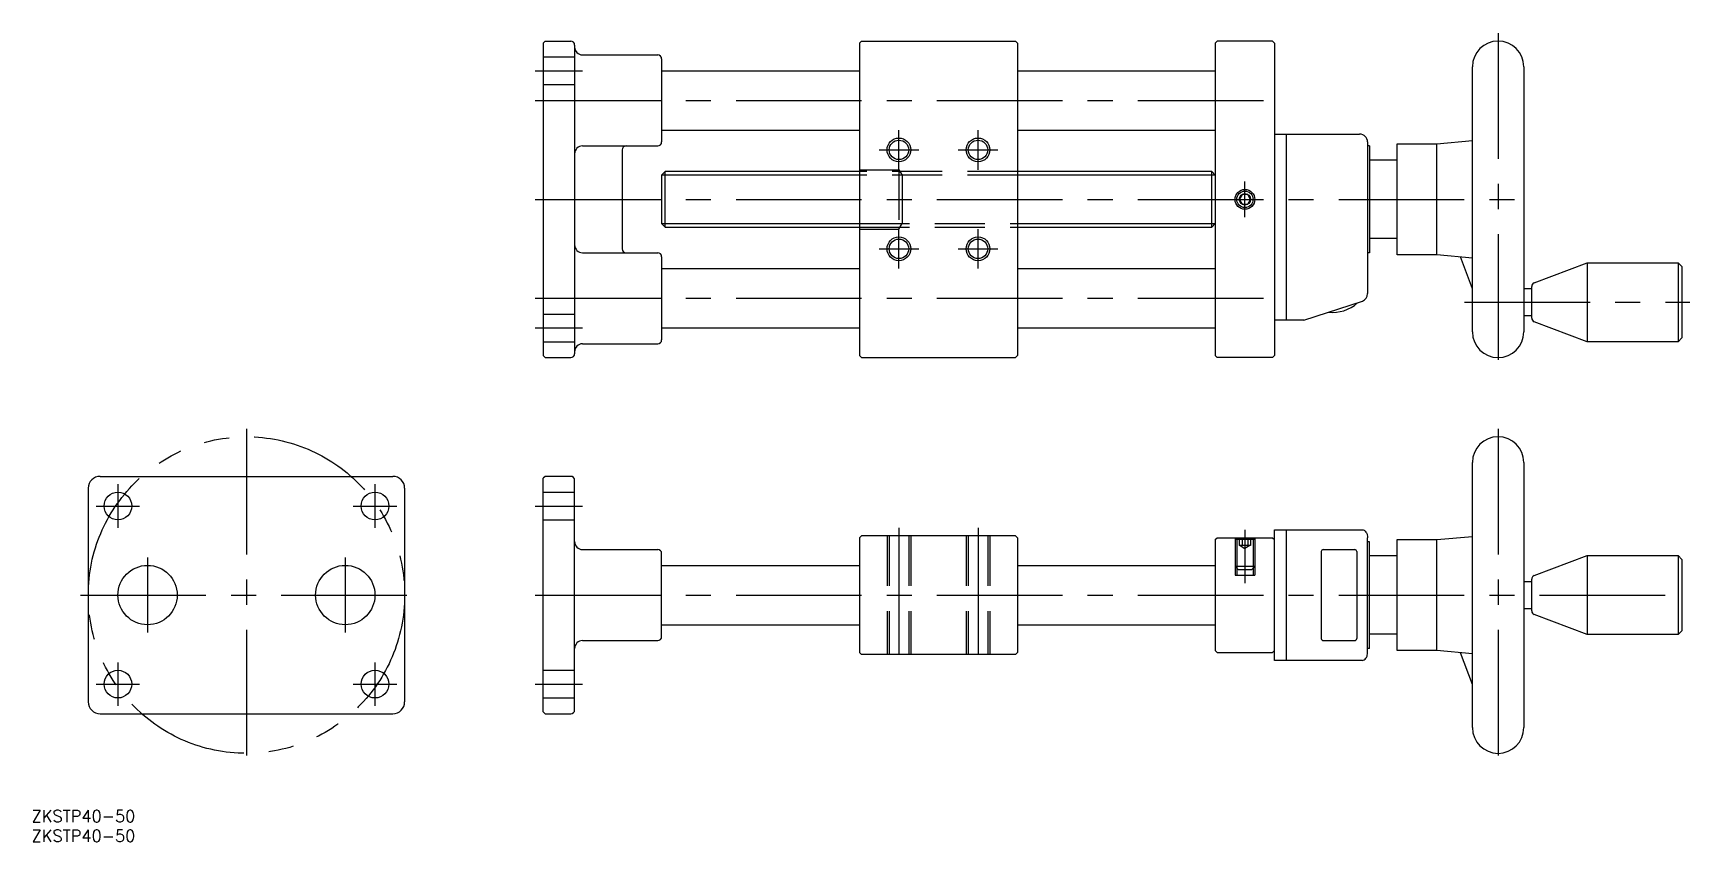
# Model space of a CAD drawing. Extents: x -54 to 365, y -62 to 142.
import ezdxf

# ---------------------------------------------------------------- set-up
doc = ezdxf.new("R2010")
doc.units = 0
for name, pattern in [('CENTER', [50.8, 31.75, -6.35, 6.35, -6.35]), ('DASHED', [19.05, 12.7, -6.35]), ('PHANTOM', [63.5, 31.75, -6.35, 6.35, -6.35, 6.35, -6.35])]:
    doc.linetypes.add(name, pattern=pattern)
doc.layers.get('0').update_dxf_attribs({"linetype": 'CONTINUOUS'})
doc.layers.add('CENTER', color=1, linetype='CENTER')
doc.styles.get("Standard").update_dxf_attribs({"font": 'txt.shx', "height": 3, "bigfont": 'bigfont.shx'})

msp = doc.modelspace()

# ---------------------------------------------------------------- linework, layer by layer
at = {"color": 7, "linetype": 'CONTINUOUS'}
for p, q in [((75, 139.5), (75.5, 140)), ((75, 139.5), (75, 60.5)), ((75.5, 140), (82, 140)), ((83, 139), (83, 61)), ((155.5, 140), (155, 139.5)), ((155, 139.5), (155, 60.5)), ((155.5, 140), (194.5, 140)), ((195, 139.5), (194.5, 140)), ((195, 139.5), (195, 60.5)), ((245.5, 140), (245, 139.5)), ((245, 139.5), (245, 60.5)), ((259.5, 140), (245.5, 140)), ((259.5, 140), (260, 139.5)), ((260, 139.5), (260, 60.5)), ((85, 136.5), (104, 136.5)), ((105, 135.5), (105, 114.5)), ((105, 132.5), (155, 132.5)), ((195, 132.5), (245, 132.5)), ((310, 66.5), (310, 133.5)), ((323, 133.5), (323, 66.5)), ((105, 117.5), (155, 117.5)), ((195, 117.5), (245, 117.5)), ((85, 113.5), (104, 113.5)), ((260, 116.5), (281.5, 116.5)), ((263, 69.5), (263, 116.5)), ((283.5, 114.5), (283.5, 76.18)), ((284, 113.5), (283.5, 113.5)), ((284, 113.5), (284, 86.5)), ((291, 114), (301, 114)), ((291, 86), (291, 114)), ((301, 114), (310, 114.84)), ((301, 86), (301, 114)), ((95, 112.5), (95, 87.5)), ((291, 109.9), (284, 109.9)), ((105, 106.1), (105.9, 107)), ((105, 106.1), (105, 93.9)), ((105.9, 93), (105.9, 107)), ((155, 107), (105.9, 107)), ((244.1, 107), (195, 107)), ((245, 106.1), (244.1, 107)), ((244.1, 93), (244.1, 107)), ((251.78, 101.25), (251.06, 100)), ((253.22, 101.25), (251.78, 101.25)), ((253.94, 100), (253.22, 101.25)), ((251.06, 100), (251.78, 98.75)), ((251.78, 98.75), (253.22, 98.75)), ((253.22, 98.75), (253.94, 100)), ((105, 93.9), (105.9, 93)), ((105.9, 93), (155, 93)), ((195, 93), (244.1, 93)), ((245, 93.9), (244.1, 93)), ((291, 90.1), (284, 90.1)), ((85, 86.5), (104, 86.5)), ((105, 85.5), (105, 64.5)), ((284, 86.5), (283.5, 86.5)), ((301, 86), (291, 86)), ((310, 85.16), (301, 86)), ((310, 77.39), (306.99, 85.44)), ((325.65, 78.94), (339, 84)), ((339, 84), (362, 84)), ((339, 84), (339, 64)), ((362, 84), (362, 64)), ((362, 84), (363, 83)), ((105, 82.5), (155, 82.5)), ((195, 82.5), (245, 82.5)), ((363, 83), (363, 65)), ((323, 77.44), (325, 77.44)), ((325, 70), (325, 78)), ((267.42, 69.5), (282.18, 74.3)), ((105, 67.5), (155, 67.5)), ((195, 67.5), (245, 67.5)), ((267.42, 69.5), (260, 69.5)), ((325, 70.56), (323, 70.56)), ((339, 64), (325.65, 69.06)), ((85, 63.5), (104, 63.5)), ((362, 64), (339, 64)), ((363, 65), (362, 64)), ((75.5, 60), (75, 60.5)), ((75.5, 60), (82, 60)), ((155, 60.5), (155.5, 60)), ((155.5, 60), (194.5, 60)), ((195, 60.5), (194.5, 60)), ((245.5, 60), (245, 60.5)), ((259.5, 60), (245.5, 60)), ((259.5, 60), (260, 60.5)), ((-37, 30), (37, 30)), ((75.5, 30), (75, 29.5)), ((75, -29.5), (75, 29.5)), ((82, 30), (75.5, 30)), ((310, -33.5), (310, 33.5)), ((323, 33.5), (323, -33.5)), ((-40, 27), (-40, -27)), ((40, 27), (40, -27)), ((83, -29), (83, 29)), ((155, 14.5), (155.5, 15)), ((155, 14.5), (155, -14.5)), ((194.5, 15), (155.5, 15)), ((194.5, 15), (195, 14.5)), ((195, 14.5), (195, -14.5)), ((245, 14), (245.5, 14.5)), ((245, 14), (245, -14)), ((245.5, 14.5), (259.5, 14.5)), ((259.5, 14.5), (260, 14)), ((260, 16.5), (282.1, 16.5)), ((260, -16.5), (260, 16.5)), ((263, -16.5), (263, 16.5)), ((283.5, -14.5), (283.5, 14.5)), ((284, 13.48), (283.5, 13.48)), ((284, -13.52), (284, 13.48)), ((291, -14), (291, 14)), ((291, 14), (301, 14)), ((301, 14), (310, 14.84)), ((301, -14), (301, 14)), ((85, 11.5), (104, 11.5)), ((105, -10.5), (105, 10.5)), ((271.78, 11), (271.78, -11)), ((272.28, 11.5), (280.28, 11.5)), ((280.78, 11), (280.78, -11)), ((291, 9.88), (284, 9.88)), ((325.65, 4.94), (339, 10)), ((339, 10), (362, 10)), ((339, 10), (339, -10)), ((362, 10), (362, -10)), ((362, 10), (363, 9)), ((363, 9), (363, -9)), ((105, 7.5), (155, 7.5)), ((195, 7.5), (245, 7.5)), ((323, 3.44), (325, 3.44)), ((325, -4), (325, 4)), ((325, -3.44), (323, -3.44)), ((105, -7.5), (155, -7.5)), ((195, -7.5), (245, -7.5)), ((339, -10), (325.65, -4.94)), ((85, -11.5), (104, -11.5)), ((272.28, -11.5), (280.28, -11.5)), ((291, -9.92), (284, -9.92)), ((362, -10), (339, -10)), ((363, -9), (362, -10)), ((155, -14.5), (155.5, -15)), ((194.5, -15), (155.5, -15)), ((195, -14.5), (194.5, -15)), ((245.5, -14.5), (245, -14)), ((245.5, -14.5), (259.5, -14.5)), ((260, -14), (259.5, -14.5)), ((282.1, -16.5), (260, -16.5)), ((284, -13.52), (283.5, -13.52)), ((301, -14), (291, -14)), ((310, -14.84), (301, -14)), ((310, -22.61), (306.99, -14.56)), ((-37, -30), (37, -30)), ((75.5, -30), (75, -29.5)), ((75.5, -30), (82, -30))]:
    msp.add_line(p, q, dxfattribs=at)
at = {"color": 3, "linetype": 'DASHED'}
for p, q in [((75, 136), (83, 136)), ((75, 129), (83, 129)), ((155, 107.5), (165, 107.5)), ((195, 107), (155, 107)), ((195, 106.1), (155, 106.1)), ((165, 107.5), (165, 92.5)), ((165, 107.5), (165.81, 106.1)), ((165.81, 106.1), (165.81, 93.9)), ((155, 93.9), (195, 93.9)), ((155, 93), (195, 93)), ((155, 92.5), (165, 92.5)), ((165, 92.5), (165.81, 93.9)), ((75, 71), (83, 71)), ((75, 64), (83, 64)), ((75, 26), (83, 26)), ((75, 19), (83, 19)), ((162, 15), (162, -15)), ((162.54, 15), (162.54, -15)), ((167.46, 15), (167.46, -15)), ((168, 15), (168, -15)), ((182, 15), (182, -15)), ((182.54, 15), (182.54, -15)), ((187.46, 15), (187.46, -15)), ((188, 15), (188, -15)), ((250, 14.5), (250, 5)), ((250.43, 14.5), (250, 14.07)), ((255, 14.07), (250, 14.07)), ((250.43, 14.5), (250.43, 5)), ((251.06, 14.5), (251.06, 12.5)), ((251.78, 14.5), (251.78, 12.5)), ((253.22, 14.5), (253.22, 12.5)), ((253.94, 14.5), (253.94, 12.5)), ((254.57, 14.5), (254.57, 5)), ((255, 14.07), (254.57, 14.5)), ((255, 14.5), (255, 5)), ((253.94, 12.5), (251.06, 12.5)), ((251.25, 12.5), (252.5, 11.78)), ((253.75, 12.5), (252.5, 11.78)), ((255, 7.25), (250, 7.25)), ((250, 7.25), (250.75, 6.5)), ((250, 5), (255, 5)), ((250.75, 6.5), (254.25, 6.5)), ((255, 7.25), (254.25, 6.5)), ((75, -19), (83, -19)), ((75, -26), (83, -26))]:
    msp.add_line(p, q, dxfattribs=at)
at = {"color": 3, "linetype": 'CONTINUOUS'}
for p, q in [((155, 106.1), (105, 106.1)), ((245, 106.1), (195, 106.1)), ((105, 93.9), (155, 93.9)), ((195, 93.9), (245, 93.9))]:
    msp.add_line(p, q, dxfattribs=at)
at = {"color": 7, "linetype": 'CONTINUOUS'}
for points in [[(282.1, 16.5, -0.134347), (282.61, 16.36, -0.106839), (283.09, 15.91, -0.082329), (283.42, 15.23, -0.085966), (283.5, 14.5, -0.07069)], [(282.1, -16.5, 0.134347), (282.61, -16.36, 0.106839), (283.09, -15.91, 0.082329), (283.42, -15.23, 0.085966), (283.5, -14.5, 0.07069)]]:
    msp.add_lwpolyline(points, format="xyb", dxfattribs=at)
at = {"color": 3, "linetype": 'CONTINUOUS'}
for centre, radius in [((165, 112.5), 3), ((185, 112.5), 3), ((252.5, 100), 2.07), ((165, 87.5), 3), ((185, 87.5), 3)]:
    msp.add_circle(centre, radius, dxfattribs=at)
at = {"color": 7, "linetype": 'CONTINUOUS'}
for centre, radius in [((165, 112.5), 2.46), ((185, 112.5), 2.46), ((252.5, 100), 2.5), ((252.5, 100), 1.44), ((165, 87.5), 2.46), ((185, 87.5), 2.46), ((-32.5, 22.5), 3.5), ((32.5, 22.5), 3.5), ((-25, 0), 7.5), ((25, 0), 7.5), ((-32.5, -22.5), 3.5), ((32.5, -22.5), 3.5)]:
    msp.add_circle(centre, radius, dxfattribs=at)
at = {"color": 3, "linetype": 'PHANTOM'}
msp.add_circle((0, 0), 40, dxfattribs=at)
at = {"color": 7, "linetype": 'CONTINUOUS'}
for centre, radius, start, end in [((82, 139), 1, 0, 90), ((85, 138.5), 2, 180, 270), ((316.5, 133.5), 6.5, 0, 180), ((104, 135.5), 1, 0, 90), ((85, 111.5), 2, 90, 180), ((96, 112.5), 1, 90, 180), ((104, 114.5), 1, 270, 0), ((281.5, 114.5), 2, 0, 90), ((85, 88.5), 2, 180, 270), ((96, 87.5), 1, 180, 270), ((104, 85.5), 1, 0, 90), ((281.5, 76.18), 2, 290, 0), ((326, 78), 1, 110.7702, 180), ((274.78, 80.54), 9.1, 262.6918, 312.6199), ((326, 70), 1, 180, 249.2298), ((85, 61.5), 2, 90, 180), ((104, 64.5), 1, 270, 0), ((316.5, 66.5), 6.5, 180, 0), ((82, 61), 1, 270, 0), ((316.5, 33.5), 6.5, 0, 180), ((-37, 27), 3, 90, 180), ((37, 27), 3, 0, 90), ((82, 29), 1, 0, 90), ((85, 13.5), 2, 180, 270), ((104, 10.5), 1, 0, 90), ((272.28, 11), 0.5, 90, 180), ((280.28, 11), 0.5, 0, 90), ((326, 4), 1, 110.7702, 180), ((326, -4), 1, 180, 249.2298), ((85, -13.5), 2, 90, 180), ((104, -10.5), 1, 270, 0), ((272.28, -11), 0.5, 180, 270), ((280.28, -11), 0.5, 270, 0), ((-37, -27), 3, 180, 270), ((37, -27), 3, 270, 0), ((82, -29), 1, 270, 0), ((316.5, -33.5), 6.5, 180, 0)]:
    msp.add_arc(centre, radius, start, end, dxfattribs=at)
at = {"layer": 'CENTER', "color": 1, "linetype": 'CENTER'}
for p, q in [((316.5, 142), (316.5, 58)), ((73, 132.5), (85, 132.5)), ((73, 125), (262, 125)), ((165, 107.5), (165, 117.5)), ((185, 107.5), (185, 117.5)), ((160, 112.5), (170, 112.5)), ((180, 112.5), (190, 112.5)), ((252.5, 95.5), (252.5, 104.5)), ((73, 100), (325, 100)), ((165, 82.5), (165, 92.5)), ((185, 82.5), (185, 92.5)), ((160, 87.5), (170, 87.5)), ((180, 87.5), (190, 87.5)), ((73, 75), (262, 75)), ((308, 74), (365, 74)), ((73, 67.5), (85, 67.5)), ((0, 42), (0, -42)), ((316.5, 42), (316.5, -42)), ((-32.5, 28), (-32.5, 17)), ((32.5, 28), (32.5, 17)), ((-38, 22.5), (-27, 22.5)), ((27, 22.5), (38, 22.5)), ((73, 22.5), (85, 22.5)), ((165, 17), (165, -17)), ((185, 17), (185, -17)), ((252.5, 16.5), (252.5, 3)), ((-25, 9.5), (-25, -9.5)), ((25, 9.5), (25, -9.5)), ((-42, 0), (42, 0)), ((73, 0), (365, 0)), ((-32.5, -17), (-32.5, -28)), ((32.5, -17), (32.5, -28)), ((-38, -22.5), (-27, -22.5)), ((27, -22.5), (38, -22.5)), ((73, -22.5), (85, -22.5))]:
    msp.add_line(p, q, dxfattribs=at)

# ---------------------------------------------------------------- texts
at = {"color": 7, "linetype": 'CONTINUOUS'}
for p in [(-54.32, -57.36), (-54.32, -62.36)]:
    msp.add_text('ZKSTP40-50', height=3, dxfattribs=at).set_placement(p)

doc.saveas('drawing.dxf')
